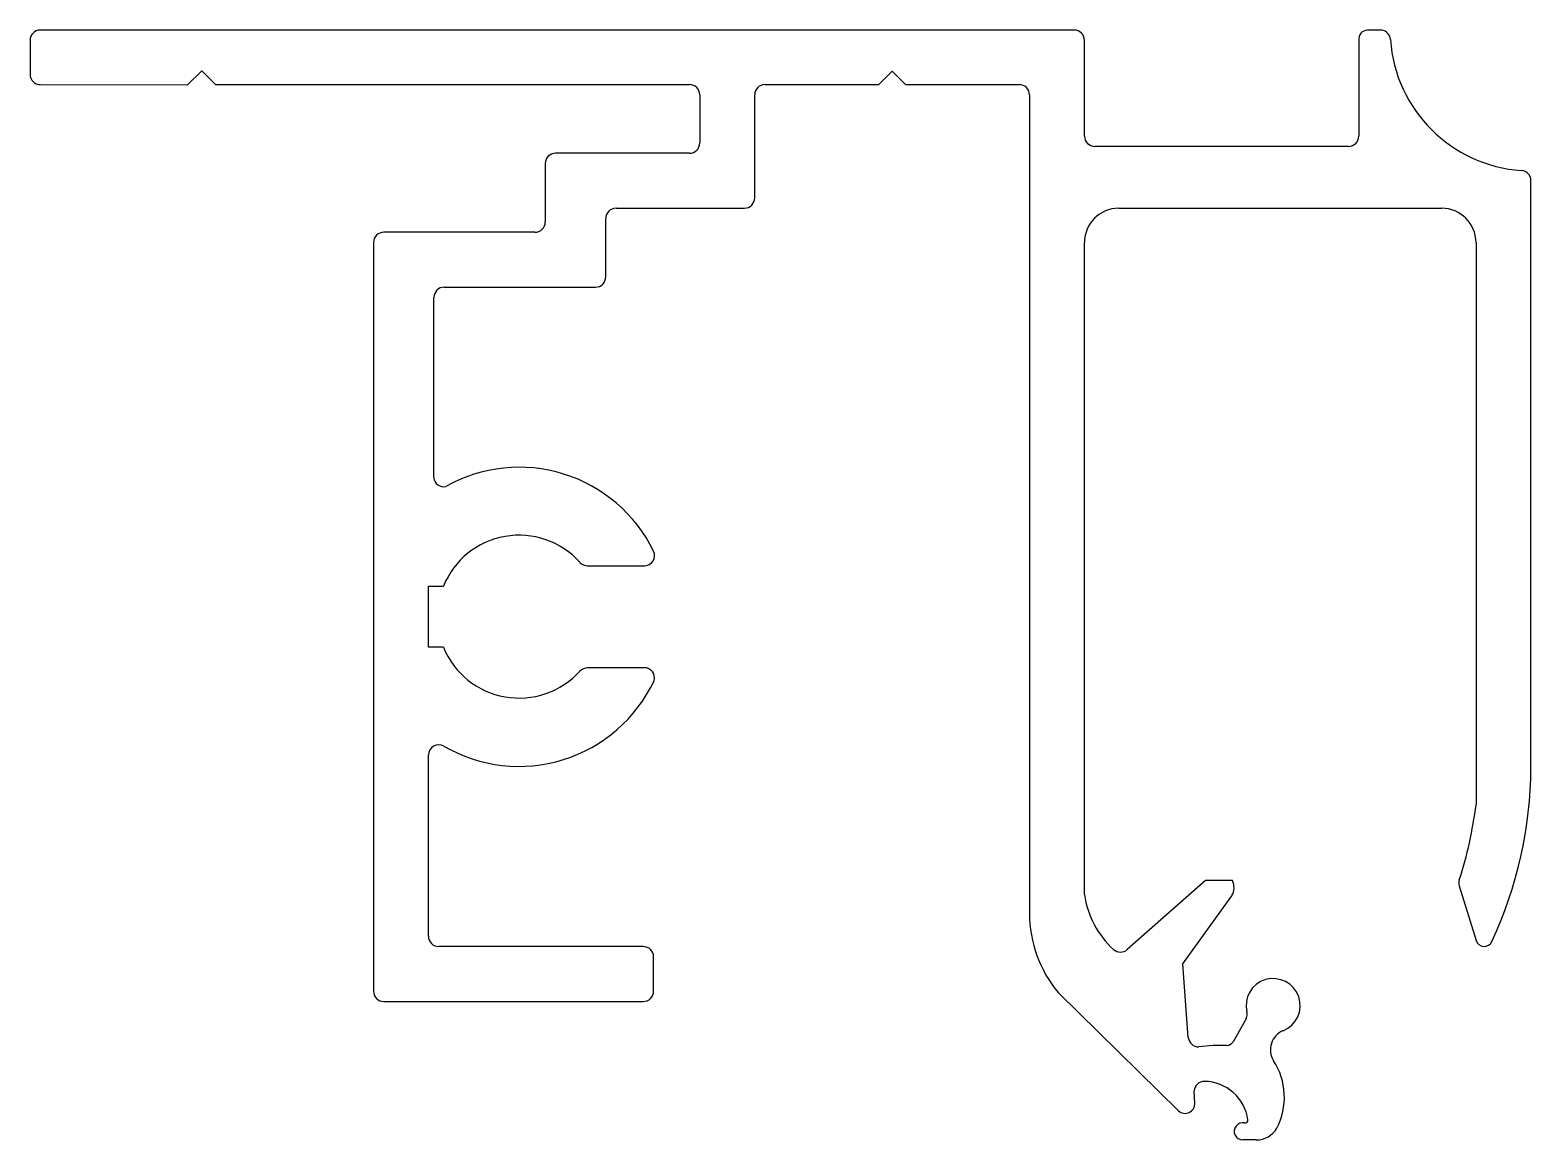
# Model space of a CAD drawing. Extents: x 46.1 to 89.8, y 10.7 to 43.1.
import ezdxf

# ---------------------------------------------------------------- set-up
doc = ezdxf.new("R2010")
doc.units = 0
doc.linetypes.add('CENTER', pattern=[2, 1.25, -0.25, 0.25, -0.25])
doc.layers.add('EKSEN', color=6, linetype='CENTER')

msp = doc.modelspace()

# ---------------------------------------------------------------- linework, layer by layer
at = {"layer": 'EKSEN', "color": 0, "linetype": 'BYBLOCK'}
for p, q in [((76.494, 43.056), (46.394, 43.056)), ((85.449, 43.05), (85.034, 43.049)), ((46.094, 42.756), (46.094, 41.768)), ((76.794, 39.967), (76.794, 42.756)), ((84.781, 42.756), (84.781, 39.967)), ((50.683, 41.456), (51.094, 41.868)), ((51.094, 41.868), (51.494, 41.468)), ((70.805, 41.468), (71.194, 41.856)), ((71.194, 41.856), (71.583, 41.468)), ((46.394, 41.468), (50.683, 41.456)), ((51.494, 41.468), (65.294, 41.468)), ((65.594, 41.168), (65.594, 39.767)), ((67.194, 38.168), (67.194, 41.168)), ((67.494, 41.468), (70.805, 41.468)), ((71.583, 41.468), (74.894, 41.468)), ((75.194, 41.168), (75.194, 17.334)), ((65.294, 39.467), (61.394, 39.467)), ((84.481, 39.667), (77.094, 39.667)), ((61.094, 39.167), (61.094, 37.468)), ((89.794, 21.58), (89.794, 38.667)), ((63.157, 37.868), (66.894, 37.868)), ((77.794, 37.868), (87.194, 37.868)), ((60.794, 37.168), (56.394, 37.168)), ((62.857, 35.868), (62.857, 37.568)), ((56.094, 36.868), (56.094, 15.068)), ((76.794, 17.881), (76.794, 36.868)), ((88.194, 36.868), (88.194, 20.499)), ((58.154, 35.568), (62.557, 35.568)), ((57.854, 30.022), (57.854, 35.268)), ((62.325, 27.457), (63.981, 27.457)), ((57.694, 25.081), (57.694, 26.863)), ((57.694, 26.863), (58.131, 26.863)), ((58.131, 25.081), (57.694, 25.081)), ((63.981, 24.487), (62.325, 24.487)), ((57.694, 16.668), (57.694, 21.944)), ((80.32, 18.287), (78.04, 16.28)), ((81.104, 18.287), (80.32, 18.287)), ((87.707, 18.133), (88.196, 16.542)), ((79.659, 15.862), (81.086, 17.849)), ((63.948, 16.368), (57.994, 16.368)), ((64.248, 15.068), (64.248, 16.068)), ((79.817, 13.717), (79.659, 15.862)), ((76.034, 15.023), (79.535, 11.584)), ((56.394, 14.768), (63.948, 14.768)), ((81.507, 14.283), (81.121, 13.595)), ((80.012, 11.797), (79.99, 12.166)), ((81.794, 10.735), (81.404, 10.735))]:
    msp.add_line(p, q, dxfattribs=at)
for centre, radius, start, end in [((46.394, 42.756), 0.3, 90, 180), ((76.494, 42.756), 0.3, 0, 90), ((85.035, 42.793), 0.257, 90.0857, 188.0832), ((85.409, 42.757), 0.296, 3.9095, 82.2002), ((89.794, 43.056), 4.1, 183.9095, 266.0905), ((46.394, 41.768), 0.3, 180, 270), ((65.294, 41.168), 0.3, 0, 90), ((67.494, 41.168), 0.3, 90, 180), ((74.894, 41.168), 0.3, 360, 90), ((65.294, 39.767), 0.3, 270, 0), ((77.094, 39.967), 0.3, 180, 270), ((84.481, 39.967), 0.3, 270, 0), ((61.394, 39.167), 0.3, 90, 180), ((89.494, 38.667), 0.3, 0, 86.0905), ((66.894, 38.168), 0.3, 270, 0), ((63.157, 37.568), 0.3, 90, 180), ((77.794, 36.868), 1, 90, 180), ((87.194, 36.868), 1, 0, 90), ((56.394, 36.868), 0.3, 90, 180), ((60.794, 37.468), 0.3, 270, 0), ((62.557, 35.868), 0.3, 270, 0), ((58.154, 35.268), 0.3, 90, 180), ((60.334, 25.968), 4.357, 26.0955, 119.2797), ((58.127, 30.031), 0.273, 182.012, 286.1506), ((60.334, 25.968), 2.378, 41.8955, 157.882), ((62.325, 27.754), 0.297, 221.8955, 270), ((63.981, 27.754), 0.297, 270, 26.0955), ((60.336, 25.987), 2.384, 202.3343, 317.8881), ((62.339, 24.158), 0.329, 92.4844, 135.6201), ((63.981, 24.194), 0.294, 342.9653, 90), ((60.33, 25.961), 4.347, 239.8226, 334.754), ((57.994, 21.944), 0.3, 59.8226, 180), ((77.629, 21.655), 12.165, 334.9999, 359.6485), ((76.187, 22.008), 12.101, 342.1892, 352.8369), ((80.677, 18.086), 0.472, 329.9282, 25.2045), ((87.984, 18.218), 0.29, 162.191, 197.0669), ((79.416, 18.246), 2.647, 187.9202, 227.8919), ((78.794, 17.334), 3.6, 180, 219.9466), ((57.994, 16.668), 0.3, 180, 270), ((63.948, 16.068), 0.3, 0, 90), ((77.842, 16.505), 0.3, 227.8919, 311.3607), ((88.431, 16.618), 0.247, 198.0024, 334.9045), ((82.287, 14.649), 0.787, 291.7809, 193.6077), ((56.394, 15.068), 0.3, 180, 270), ((63.948, 15.068), 0.3, 270, 0), ((81.315, 14.39), 0.219, 330.7172, 19.7061), ((80.116, 13.746), 0.3, 185.564, 271.0765), ((80.873, 13.79), 0.315, 282.8028, 321.8928), ((82.81, 13.362), 0.603, 112.5925, 211.8011), ((80.695, 9.784), 3.706, 86.1616, 98.8932), ((80.658, 11.979), 1.956, 332.5787, 33.0088), ((80.281, 12.149), 0.291, 89.4669, 176.6871), ((80.271, 11.148), 1.293, 7.7247, 89.4438), ((79.726, 11.797), 0.286, 228.158, 0), ((81.404, 10.987), 0.251, 78.0209, 269.9964), ((81.473, 11.311), 0.08, 258.0173, 7.7247), ((81.794, 11.43), 0.695, 270, 329.6104)]:
    msp.add_arc(centre, radius, start, end, dxfattribs=at)

doc.saveas('drawing.dxf')
